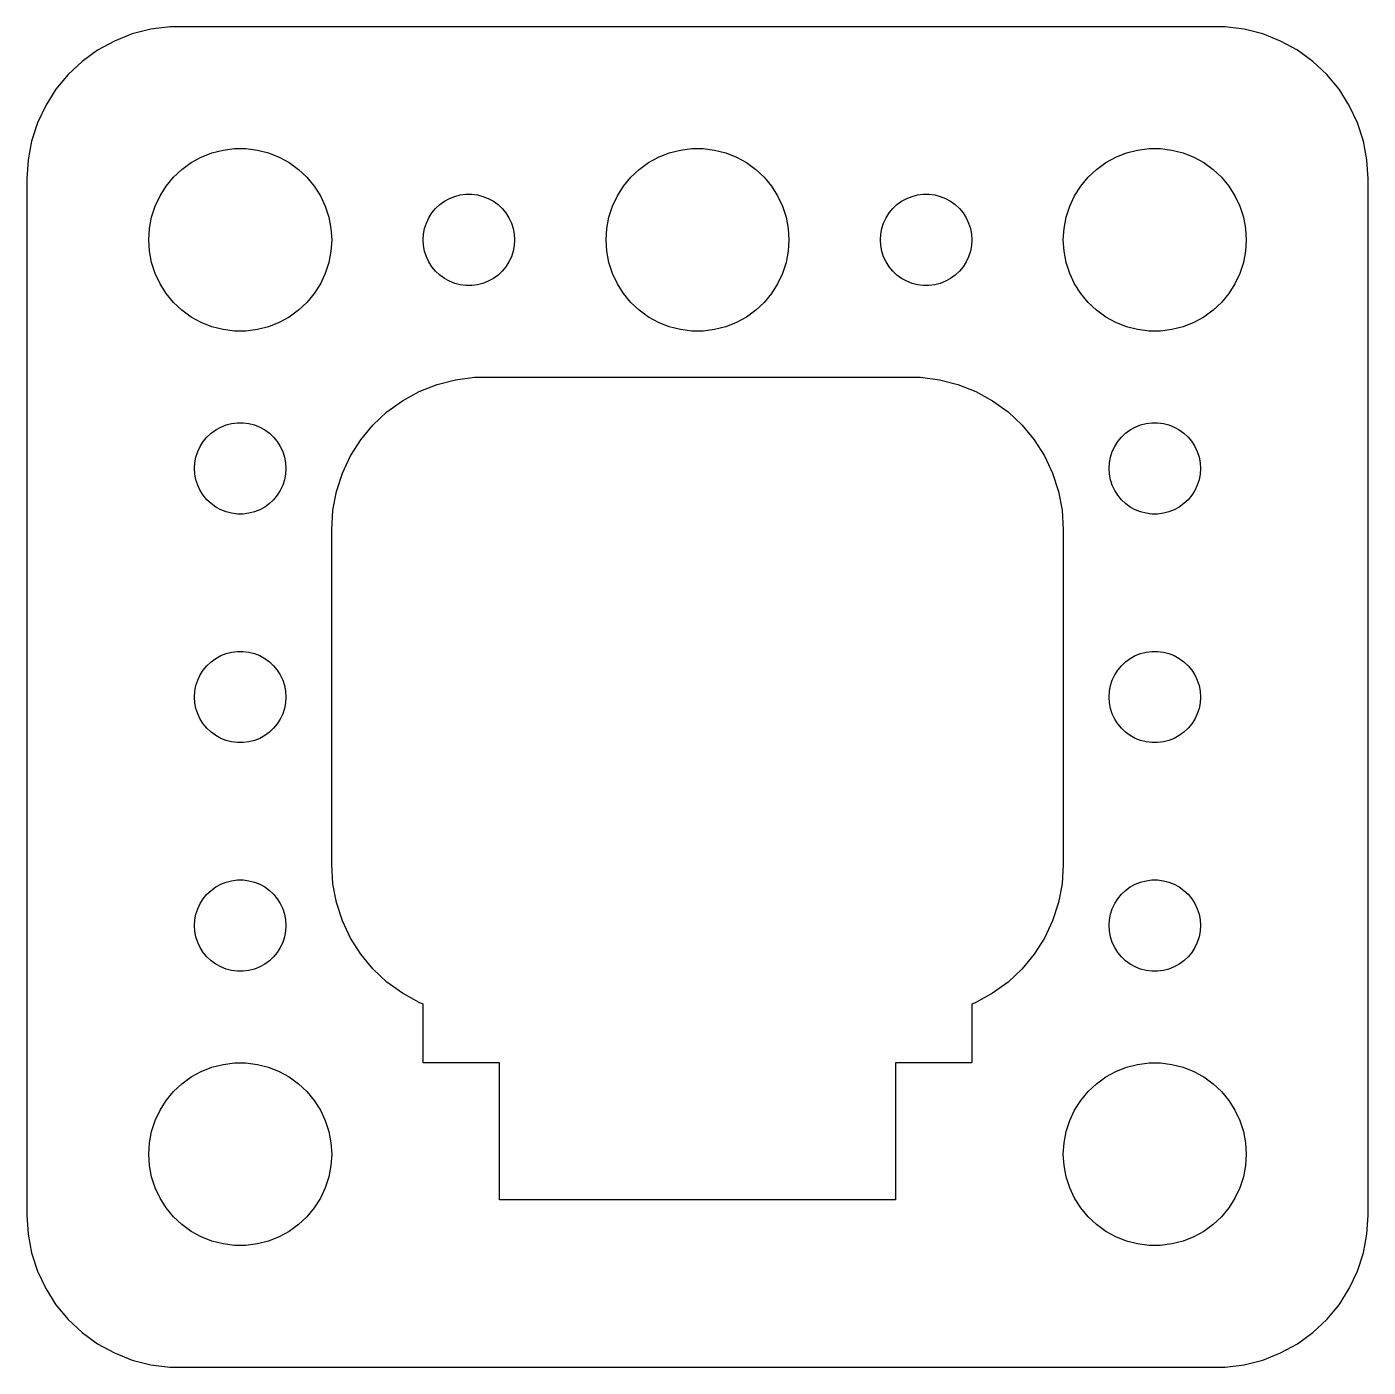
# Model space of a CAD drawing. Header units: metres. Extents: x -22 to 22, y 116 to 229.
# Drawn here: x -22 to 22, y 116.01 to 159.99 of the extents above; entities that cross this region are included whole.
import ezdxf

# ---------------------------------------------------------------- set-up
doc = ezdxf.new("R2010")
doc.units = ezdxf.units.M

msp = doc.modelspace()

# ---------------------------------------------------------------- linework, layer by layer
for p, q in [((-18.5451, 159.755), (-19.1289, 159.524)), ((-17.9369, 159.911), (-18.5451, 159.755)), ((-17.3139, 159.99), (-17.9369, 159.911)), ((17.3139, 159.99), (-17.3139, 159.99)), ((17.9369, 159.911), (17.3139, 159.99)), ((18.5451, 159.755), (17.9369, 159.911)), ((19.1289, 159.524), (18.5451, 159.755)), ((-19.1289, 159.524), (-19.6791, 159.222)), ((19.6791, 159.222), (19.1289, 159.524)), ((-20.1871, 158.853), (-20.6448, 158.423)), ((-19.6791, 159.222), (-20.1871, 158.853)), ((20.1871, 158.853), (19.6791, 159.222)), ((20.6448, 158.423), (20.1871, 158.853)), ((-20.6448, 158.423), (-21.0451, 157.939)), ((21.0451, 157.939), (20.6448, 158.423)), ((-21.0451, 157.939), (-21.3815, 157.409)), ((21.3815, 157.409), (21.0451, 157.939)), ((-21.3815, 157.409), (-21.6489, 156.841)), ((21.6489, 156.841), (21.3815, 157.409)), ((-21.6489, 156.841), (-21.8429, 156.243)), ((21.8429, 156.243), (21.6489, 156.841)), ((-21.8429, 156.243), (-21.9606, 155.627)), ((21.9606, 155.627), (21.8429, 156.243)), ((-16.2773, 155.714), (-15.927, 155.853)), ((-15.927, 155.853), (-15.5621, 155.947)), ((-15.5621, 155.947), (-15.1884, 155.994)), ((-15.1884, 155.994), (-14.8116, 155.994)), ((-14.8116, 155.994), (-14.4379, 155.947)), ((-14.4379, 155.947), (-14.0729, 155.853)), ((-14.0729, 155.853), (-13.7227, 155.714)), ((-1.27733, 155.714), (-0.92705, 155.853)), ((-0.92705, 155.853), (-0.56213, 155.947)), ((-0.56213, 155.947), (-0.18837, 155.994)), ((-0.18837, 155.994), (0.18837, 155.994)), ((0.18837, 155.994), (0.56213, 155.947)), ((0.56213, 155.947), (0.92705, 155.853)), ((0.92705, 155.853), (1.27733, 155.714)), ((13.7227, 155.714), (14.0729, 155.853)), ((14.0729, 155.853), (14.4379, 155.947)), ((14.4379, 155.947), (14.8116, 155.994)), ((14.8116, 155.994), (15.1884, 155.994)), ((15.1884, 155.994), (15.5621, 155.947)), ((15.5621, 155.947), (15.927, 155.853)), ((15.927, 155.853), (16.2773, 155.714)), ((-21.9606, 155.627), (-22, 155)), ((-16.9123, 155.312), (-16.6075, 155.533)), ((-16.6075, 155.533), (-16.2773, 155.714)), ((-13.7227, 155.714), (-13.3925, 155.533)), ((-13.3925, 155.533), (-13.0877, 155.312)), ((-1.91226, 155.312), (-1.60747, 155.533)), ((-1.60747, 155.533), (-1.27733, 155.714)), ((1.27733, 155.714), (1.60747, 155.533)), ((1.60747, 155.533), (1.91226, 155.312)), ((13.0877, 155.312), (13.3925, 155.533)), ((13.3925, 155.533), (13.7227, 155.714)), ((16.2773, 155.714), (16.6075, 155.533)), ((16.6075, 155.533), (16.9123, 155.312)), ((22, 155), (21.9606, 155.627)), ((-22, 155), (-22, 121)), ((-17.427, 154.763), (-17.1869, 155.054)), ((-17.1869, 155.054), (-16.9123, 155.312)), ((-13.0877, 155.312), (-12.8131, 155.054)), ((-12.8131, 155.054), (-12.5729, 154.763)), ((-2.42705, 154.763), (-2.1869, 155.054)), ((-2.1869, 155.054), (-1.91226, 155.312)), ((1.91226, 155.312), (2.1869, 155.054)), ((2.1869, 155.054), (2.42705, 154.763)), ((12.5729, 154.763), (12.8131, 155.054)), ((12.8131, 155.054), (13.0877, 155.312)), ((16.9123, 155.312), (17.1869, 155.054)), ((17.1869, 155.054), (17.427, 154.763)), ((22, 121), (22, 155)), ((-17.7893, 154.104), (-17.6289, 154.445)), ((-17.6289, 154.445), (-17.427, 154.763)), ((-12.5729, 154.763), (-12.3711, 154.445)), ((-12.3711, 154.445), (-12.2107, 154.104)), ((-7.96352, 154.427), (-7.78107, 154.473)), ((-7.78107, 154.473), (-7.59418, 154.497)), ((-7.59418, 154.497), (-7.40581, 154.497)), ((-7.40581, 154.497), (-7.21892, 154.473)), ((-7.21892, 154.473), (-7.03647, 154.427)), ((-2.78932, 154.104), (-2.62891, 154.445)), ((-2.62891, 154.445), (-2.42705, 154.763)), ((2.42705, 154.763), (2.62891, 154.445)), ((2.62891, 154.445), (2.78932, 154.104)), ((7.03647, 154.427), (7.21892, 154.473)), ((7.21892, 154.473), (7.40581, 154.497)), ((7.40581, 154.497), (7.59418, 154.497)), ((7.59418, 154.497), (7.78107, 154.473)), ((7.78107, 154.473), (7.96352, 154.427)), ((12.2107, 154.104), (12.3711, 154.445)), ((12.3711, 154.445), (12.5729, 154.763)), ((17.427, 154.763), (17.6289, 154.445)), ((17.6289, 154.445), (17.7893, 154.104)), ((-17.9057, 153.746), (-17.7893, 154.104)), ((-12.2107, 154.104), (-12.0942, 153.746)), ((-8.71352, 153.882), (-8.59344, 154.027)), ((-8.59344, 154.027), (-8.45613, 154.156)), ((-8.45613, 154.156), (-8.30373, 154.266)), ((-8.30373, 154.266), (-8.13866, 154.357)), ((-8.13866, 154.357), (-7.96352, 154.427)), ((-7.03647, 154.427), (-6.86133, 154.357)), ((-6.86133, 154.357), (-6.69626, 154.266)), ((-6.69626, 154.266), (-6.54385, 154.156)), ((-6.54385, 154.156), (-6.40654, 154.027)), ((-6.40654, 154.027), (-6.28647, 153.882)), ((-2.90575, 153.746), (-2.78932, 154.104)), ((2.78932, 154.104), (2.90575, 153.746)), ((6.28647, 153.882), (6.40654, 154.027)), ((6.40654, 154.027), (6.54385, 154.156)), ((6.54385, 154.156), (6.69626, 154.266)), ((6.69626, 154.266), (6.86133, 154.357)), ((6.86133, 154.357), (7.03647, 154.427)), ((7.96352, 154.427), (8.13866, 154.357)), ((8.13866, 154.357), (8.30373, 154.266)), ((8.30373, 154.266), (8.45613, 154.156)), ((8.45613, 154.156), (8.59344, 154.027)), ((8.59344, 154.027), (8.71352, 153.882)), ((12.0942, 153.746), (12.2107, 154.104)), ((17.7893, 154.104), (17.9057, 153.746)), ((-17.9763, 153.376), (-17.9057, 153.746)), ((-12.0942, 153.746), (-12.0237, 153.376)), ((-8.89465, 153.552), (-8.81445, 153.723)), ((-8.81445, 153.723), (-8.71352, 153.882)), ((-6.28647, 153.882), (-6.18553, 153.723)), ((-6.18553, 153.723), (-6.10533, 153.552)), ((-2.97633, 153.376), (-2.90575, 153.746)), ((2.90575, 153.746), (2.97633, 153.376)), ((6.10533, 153.552), (6.18553, 153.723)), ((6.18553, 153.723), (6.28647, 153.882)), ((8.71352, 153.882), (8.81445, 153.723)), ((8.81445, 153.723), (8.89465, 153.552)), ((12.0237, 153.376), (12.0942, 153.746)), ((17.9057, 153.746), (17.9763, 153.376)), ((-18, 153), (-17.9763, 153.376)), ((-12.0237, 153.376), (-12, 153)), ((-9, 153), (-8.98816, 153.188)), ((-8.98816, 153.188), (-8.95287, 153.373)), ((-8.95287, 153.373), (-8.89465, 153.552)), ((-6.10533, 153.552), (-6.04712, 153.373)), ((-6.04712, 153.373), (-6.01183, 153.188)), ((-6.01183, 153.188), (-6, 153)), ((-3, 153), (-2.97633, 153.376)), ((2.97633, 153.376), (3, 153)), ((6, 153), (6.01183, 153.188)), ((6.01183, 153.188), (6.04712, 153.373)), ((6.04712, 153.373), (6.10533, 153.552)), ((8.89465, 153.552), (8.95287, 153.373)), ((8.95287, 153.373), (8.98816, 153.188)), ((8.98816, 153.188), (9, 153)), ((12, 153), (12.0237, 153.376)), ((17.9763, 153.376), (18, 153)), ((-17.9763, 152.624), (-18, 153)), ((-12, 153), (-12.0237, 152.624)), ((-8.98816, 152.812), (-9, 153)), ((-8.95287, 152.627), (-8.98816, 152.812)), ((-6.01183, 152.812), (-6.04712, 152.627)), ((-6, 153), (-6.01183, 152.812)), ((-2.97633, 152.624), (-3, 153)), ((3, 153), (2.97633, 152.624)), ((6.01183, 152.812), (6, 153)), ((6.04712, 152.627), (6.01183, 152.812)), ((8.98816, 152.812), (8.95287, 152.627)), ((9, 153), (8.98816, 152.812)), ((12.0237, 152.624), (12, 153)), ((18, 153), (17.9763, 152.624)), ((-17.9057, 152.254), (-17.9763, 152.624)), ((-17.7893, 151.896), (-17.9057, 152.254)), ((-12.0942, 152.254), (-12.2107, 151.896)), ((-12.0237, 152.624), (-12.0942, 152.254)), ((-8.89465, 152.448), (-8.95287, 152.627)), ((-8.81445, 152.277), (-8.89465, 152.448)), ((-8.71352, 152.118), (-8.81445, 152.277)), ((-6.18553, 152.277), (-6.28647, 152.118)), ((-6.10533, 152.448), (-6.18553, 152.277)), ((-6.04712, 152.627), (-6.10533, 152.448)), ((-2.90575, 152.254), (-2.97633, 152.624)), ((-2.78932, 151.896), (-2.90575, 152.254)), ((2.90575, 152.254), (2.78932, 151.896)), ((2.97633, 152.624), (2.90575, 152.254)), ((6.10533, 152.448), (6.04712, 152.627)), ((6.18553, 152.277), (6.10533, 152.448)), ((6.28647, 152.118), (6.18553, 152.277)), ((8.81445, 152.277), (8.71352, 152.118)), ((8.89465, 152.448), (8.81445, 152.277)), ((8.95287, 152.627), (8.89465, 152.448)), ((12.0942, 152.254), (12.0237, 152.624)), ((12.2107, 151.896), (12.0942, 152.254)), ((17.9057, 152.254), (17.7893, 151.896)), ((17.9763, 152.624), (17.9057, 152.254)), ((-17.6289, 151.555), (-17.7893, 151.896)), ((-12.2107, 151.896), (-12.3711, 151.555)), ((-8.59344, 151.973), (-8.71352, 152.118)), ((-8.45613, 151.844), (-8.59344, 151.973)), ((-8.30373, 151.734), (-8.45613, 151.844)), ((-6.54385, 151.844), (-6.69626, 151.734)), ((-6.40654, 151.973), (-6.54385, 151.844)), ((-6.28647, 152.118), (-6.40654, 151.973)), ((-2.62891, 151.555), (-2.78932, 151.896)), ((2.78932, 151.896), (2.62891, 151.555)), ((6.40654, 151.973), (6.28647, 152.118)), ((6.54385, 151.844), (6.40654, 151.973)), ((6.69626, 151.734), (6.54385, 151.844)), ((8.45613, 151.844), (8.30373, 151.734)), ((8.59344, 151.973), (8.45613, 151.844)), ((8.71352, 152.118), (8.59344, 151.973)), ((12.3711, 151.555), (12.2107, 151.896)), ((17.7893, 151.896), (17.6289, 151.555)), ((-17.427, 151.237), (-17.6289, 151.555)), ((-12.3711, 151.555), (-12.5729, 151.237)), ((-8.13866, 151.643), (-8.30373, 151.734)), ((-7.96352, 151.573), (-8.13866, 151.643)), ((-7.78107, 151.527), (-7.96352, 151.573)), ((-7.59418, 151.503), (-7.78107, 151.527)), ((-7.40581, 151.503), (-7.59418, 151.503)), ((-7.21892, 151.527), (-7.40581, 151.503)), ((-7.03647, 151.573), (-7.21892, 151.527)), ((-6.86133, 151.643), (-7.03647, 151.573)), ((-6.69626, 151.734), (-6.86133, 151.643)), ((-2.42705, 151.237), (-2.62891, 151.555)), ((2.62891, 151.555), (2.42705, 151.237)), ((6.86133, 151.643), (6.69626, 151.734)), ((7.03647, 151.573), (6.86133, 151.643)), ((7.21892, 151.527), (7.03647, 151.573)), ((7.40581, 151.503), (7.21892, 151.527)), ((7.59418, 151.503), (7.40581, 151.503)), ((7.78107, 151.527), (7.59418, 151.503)), ((7.96352, 151.573), (7.78107, 151.527)), ((8.13866, 151.643), (7.96352, 151.573)), ((8.30373, 151.734), (8.13866, 151.643)), ((12.5729, 151.237), (12.3711, 151.555)), ((17.6289, 151.555), (17.427, 151.237)), ((-17.1869, 150.946), (-17.427, 151.237)), ((-16.9123, 150.688), (-17.1869, 150.946)), ((-12.8131, 150.946), (-13.0877, 150.688)), ((-12.5729, 151.237), (-12.8131, 150.946)), ((-2.1869, 150.946), (-2.42705, 151.237)), ((-1.91226, 150.688), (-2.1869, 150.946)), ((2.1869, 150.946), (1.91226, 150.688)), ((2.42705, 151.237), (2.1869, 150.946)), ((12.8131, 150.946), (12.5729, 151.237)), ((13.0877, 150.688), (12.8131, 150.946)), ((17.1869, 150.946), (16.9123, 150.688)), ((17.427, 151.237), (17.1869, 150.946)), ((-16.6075, 150.467), (-16.9123, 150.688)), ((-13.0877, 150.688), (-13.3925, 150.467)), ((-1.60747, 150.467), (-1.91226, 150.688)), ((1.91226, 150.688), (1.60747, 150.467)), ((13.3925, 150.467), (13.0877, 150.688)), ((16.9123, 150.688), (16.6075, 150.467)), ((-16.2773, 150.286), (-16.6075, 150.467)), ((-15.927, 150.147), (-16.2773, 150.286)), ((-15.5621, 150.053), (-15.927, 150.147)), ((-15.1884, 150.006), (-15.5621, 150.053)), ((-14.4379, 150.053), (-14.8116, 150.006)), ((-14.0729, 150.147), (-14.4379, 150.053)), ((-13.7227, 150.286), (-14.0729, 150.147)), ((-13.3925, 150.467), (-13.7227, 150.286)), ((-1.27733, 150.286), (-1.60747, 150.467)), ((-0.92705, 150.147), (-1.27733, 150.286)), ((-0.56213, 150.053), (-0.92705, 150.147)), ((-0.18837, 150.006), (-0.56213, 150.053)), ((0.56213, 150.053), (0.18837, 150.006)), ((0.92705, 150.147), (0.56213, 150.053)), ((1.27733, 150.286), (0.92705, 150.147)), ((1.60747, 150.467), (1.27733, 150.286)), ((13.7227, 150.286), (13.3925, 150.467)), ((14.0729, 150.147), (13.7227, 150.286)), ((14.4379, 150.053), (14.0729, 150.147)), ((14.8116, 150.006), (14.4379, 150.053)), ((15.5621, 150.053), (15.1884, 150.006)), ((15.927, 150.147), (15.5621, 150.053)), ((16.2773, 150.286), (15.927, 150.147)), ((16.6075, 150.467), (16.2773, 150.286)), ((-14.8116, 150.006), (-15.1884, 150.006)), ((0.18837, 150.006), (-0.18837, 150.006)), ((15.1884, 150.006), (14.8116, 150.006)), ((-8.54507, 148.255), (-7.9369, 148.411)), ((-7.9369, 148.411), (-7.31395, 148.49)), ((-7.31395, 148.49), (7.31395, 148.49)), ((7.31395, 148.49), (7.9369, 148.411)), ((7.9369, 148.411), (8.54507, 148.255)), ((-9.67912, 147.722), (-9.12889, 148.024)), ((-9.12889, 148.024), (-8.54507, 148.255)), ((8.54507, 148.255), (9.12889, 148.024)), ((9.12889, 148.024), (9.67912, 147.722)), ((-10.1871, 147.353), (-9.67912, 147.722)), ((9.67912, 147.722), (10.1871, 147.353)), ((-15.4635, 146.927), (-15.2811, 146.973)), ((-15.2811, 146.973), (-15.0942, 146.997)), ((-15.0942, 146.997), (-14.9058, 146.997)), ((-14.9058, 146.997), (-14.7189, 146.973)), ((-14.7189, 146.973), (-14.5365, 146.927)), ((-10.6448, 146.923), (-10.1871, 147.353)), ((10.1871, 147.353), (10.6448, 146.923)), ((14.5365, 146.927), (14.7189, 146.973)), ((14.7189, 146.973), (14.9058, 146.997)), ((14.9058, 146.997), (15.0942, 146.997)), ((15.0942, 146.997), (15.2811, 146.973)), ((15.2811, 146.973), (15.4635, 146.927)), ((-16.2135, 146.382), (-16.0934, 146.527)), ((-16.0934, 146.527), (-15.9561, 146.656)), ((-15.9561, 146.656), (-15.8037, 146.766)), ((-15.8037, 146.766), (-15.6387, 146.857)), ((-15.6387, 146.857), (-15.4635, 146.927)), ((-14.5365, 146.927), (-14.3613, 146.857)), ((-14.3613, 146.857), (-14.1963, 146.766)), ((-14.1963, 146.766), (-14.0439, 146.656)), ((-14.0439, 146.656), (-13.9065, 146.527)), ((-13.9065, 146.527), (-13.7865, 146.382)), ((-11.0451, 146.439), (-10.6448, 146.923)), ((10.6448, 146.923), (11.0451, 146.439)), ((13.7865, 146.382), (13.9065, 146.527)), ((13.9065, 146.527), (14.0439, 146.656)), ((14.0439, 146.656), (14.1963, 146.766)), ((14.1963, 146.766), (14.3613, 146.857)), ((14.3613, 146.857), (14.5365, 146.927)), ((15.4635, 146.927), (15.6387, 146.857)), ((15.6387, 146.857), (15.8037, 146.766)), ((15.8037, 146.766), (15.9561, 146.656)), ((15.9561, 146.656), (16.0934, 146.527)), ((16.0934, 146.527), (16.2135, 146.382)), ((-16.3947, 146.052), (-16.3145, 146.223)), ((-16.3145, 146.223), (-16.2135, 146.382)), ((-13.7865, 146.382), (-13.6855, 146.223)), ((-13.6855, 146.223), (-13.6053, 146.052)), ((-11.3815, 145.909), (-11.0451, 146.439)), ((11.0451, 146.439), (11.3815, 145.909)), ((13.6053, 146.052), (13.6855, 146.223)), ((13.6855, 146.223), (13.7865, 146.382)), ((16.2135, 146.382), (16.3145, 146.223)), ((16.3145, 146.223), (16.3947, 146.052)), ((-16.5, 145.5), (-16.4882, 145.688)), ((-16.4882, 145.688), (-16.4529, 145.873)), ((-16.4529, 145.873), (-16.3947, 146.052)), ((-13.6053, 146.052), (-13.5471, 145.873)), ((-13.5471, 145.873), (-13.5118, 145.688)), ((-13.5118, 145.688), (-13.5, 145.5)), ((-11.6489, 145.341), (-11.3815, 145.909)), ((11.3815, 145.909), (11.6489, 145.341)), ((13.5, 145.5), (13.5118, 145.688)), ((13.5118, 145.688), (13.5471, 145.873)), ((13.5471, 145.873), (13.6053, 146.052)), ((16.3947, 146.052), (16.4529, 145.873)), ((16.4529, 145.873), (16.4882, 145.688)), ((16.4882, 145.688), (16.5, 145.5)), ((-16.4882, 145.312), (-16.5, 145.5)), ((-16.4529, 145.127), (-16.4882, 145.312)), ((-13.5118, 145.312), (-13.5471, 145.127)), ((-13.5, 145.5), (-13.5118, 145.312)), ((-11.8429, 144.743), (-11.6489, 145.341)), ((11.6489, 145.341), (11.8429, 144.743)), ((13.5118, 145.312), (13.5, 145.5)), ((13.5471, 145.127), (13.5118, 145.312)), ((16.4882, 145.312), (16.4529, 145.127)), ((16.5, 145.5), (16.4882, 145.312)), ((-16.3947, 144.948), (-16.4529, 145.127)), ((-16.3145, 144.777), (-16.3947, 144.948)), ((-16.2135, 144.618), (-16.3145, 144.777)), ((-13.6855, 144.777), (-13.7865, 144.618)), ((-13.6053, 144.948), (-13.6855, 144.777)), ((-13.5471, 145.127), (-13.6053, 144.948)), ((13.6053, 144.948), (13.5471, 145.127)), ((13.6855, 144.777), (13.6053, 144.948)), ((13.7865, 144.618), (13.6855, 144.777)), ((16.3145, 144.777), (16.2135, 144.618)), ((16.3947, 144.948), (16.3145, 144.777)), ((16.4529, 145.127), (16.3947, 144.948)), ((-16.0934, 144.473), (-16.2135, 144.618)), ((-15.9561, 144.344), (-16.0934, 144.473)), ((-15.8037, 144.234), (-15.9561, 144.344)), ((-14.0439, 144.344), (-14.1963, 144.234)), ((-13.9065, 144.473), (-14.0439, 144.344)), ((-13.7865, 144.618), (-13.9065, 144.473)), ((-11.9606, 144.127), (-11.8429, 144.743)), ((11.8429, 144.743), (11.9606, 144.127)), ((13.9065, 144.473), (13.7865, 144.618)), ((14.0439, 144.344), (13.9065, 144.473)), ((14.1963, 144.234), (14.0439, 144.344)), ((15.9561, 144.344), (15.8037, 144.234)), ((16.0934, 144.473), (15.9561, 144.344)), ((16.2135, 144.618), (16.0934, 144.473)), ((-15.6387, 144.143), (-15.8037, 144.234)), ((-15.4635, 144.073), (-15.6387, 144.143)), ((-15.2811, 144.027), (-15.4635, 144.073)), ((-15.0942, 144.003), (-15.2811, 144.027)), ((-14.9058, 144.003), (-15.0942, 144.003)), ((-14.7189, 144.027), (-14.9058, 144.003)), ((-14.5365, 144.073), (-14.7189, 144.027)), ((-14.3613, 144.143), (-14.5365, 144.073)), ((-14.1963, 144.234), (-14.3613, 144.143)), ((-12, 143.5), (-11.9606, 144.127)), ((11.9606, 144.127), (12, 143.5)), ((14.3613, 144.143), (14.1963, 144.234)), ((14.5365, 144.073), (14.3613, 144.143)), ((14.7189, 144.027), (14.5365, 144.073)), ((14.9058, 144.003), (14.7189, 144.027)), ((15.0942, 144.003), (14.9058, 144.003)), ((15.2811, 144.027), (15.0942, 144.003)), ((15.4635, 144.073), (15.2811, 144.027)), ((15.6387, 144.143), (15.4635, 144.073)), ((15.8037, 144.234), (15.6387, 144.143)), ((-12, 132.5), (-12, 143.5)), ((12, 143.5), (12, 132.5)), ((-15.2811, 139.473), (-15.0942, 139.497)), ((-15.0942, 139.497), (-14.9058, 139.497)), ((-14.9058, 139.497), (-14.7189, 139.473)), ((14.7189, 139.473), (14.9058, 139.497)), ((14.9058, 139.497), (15.0942, 139.497)), ((15.0942, 139.497), (15.2811, 139.473)), ((-16.0934, 139.027), (-15.9561, 139.156)), ((-15.9561, 139.156), (-15.8037, 139.266)), ((-15.8037, 139.266), (-15.6387, 139.357)), ((-15.6387, 139.357), (-15.4635, 139.427)), ((-15.4635, 139.427), (-15.2811, 139.473)), ((-14.7189, 139.473), (-14.5365, 139.427)), ((-14.5365, 139.427), (-14.3613, 139.357)), ((-14.3613, 139.357), (-14.1963, 139.266)), ((-14.1963, 139.266), (-14.0439, 139.156)), ((-14.0439, 139.156), (-13.9065, 139.027)), ((13.9065, 139.027), (14.0439, 139.156)), ((14.0439, 139.156), (14.1963, 139.266)), ((14.1963, 139.266), (14.3613, 139.357)), ((14.3613, 139.357), (14.5365, 139.427)), ((14.5365, 139.427), (14.7189, 139.473)), ((15.2811, 139.473), (15.4635, 139.427)), ((15.4635, 139.427), (15.6387, 139.357)), ((15.6387, 139.357), (15.8037, 139.266)), ((15.8037, 139.266), (15.9561, 139.156)), ((15.9561, 139.156), (16.0934, 139.027)), ((-16.3947, 138.552), (-16.3145, 138.723)), ((-16.3145, 138.723), (-16.2135, 138.882)), ((-16.2135, 138.882), (-16.0934, 139.027)), ((-13.9065, 139.027), (-13.7865, 138.882)), ((-13.7865, 138.882), (-13.6855, 138.723)), ((-13.6855, 138.723), (-13.6053, 138.552)), ((13.6053, 138.552), (13.6855, 138.723)), ((13.6855, 138.723), (13.7865, 138.882)), ((13.7865, 138.882), (13.9065, 139.027)), ((16.0934, 139.027), (16.2135, 138.882)), ((16.2135, 138.882), (16.3145, 138.723)), ((16.3145, 138.723), (16.3947, 138.552)), ((-16.5, 138), (-16.4882, 138.188)), ((-16.4882, 138.188), (-16.4529, 138.373)), ((-16.4529, 138.373), (-16.3947, 138.552)), ((-13.6053, 138.552), (-13.5471, 138.373)), ((-13.5471, 138.373), (-13.5118, 138.188)), ((-13.5118, 138.188), (-13.5, 138)), ((13.5, 138), (13.5118, 138.188)), ((13.5118, 138.188), (13.5471, 138.373)), ((13.5471, 138.373), (13.6053, 138.552)), ((16.3947, 138.552), (16.4529, 138.373)), ((16.4529, 138.373), (16.4882, 138.188)), ((16.4882, 138.188), (16.5, 138)), ((-16.4882, 137.812), (-16.5, 138)), ((-16.4529, 137.627), (-16.4882, 137.812)), ((-13.5118, 137.812), (-13.5471, 137.627)), ((-13.5, 138), (-13.5118, 137.812)), ((13.5118, 137.812), (13.5, 138)), ((13.5471, 137.627), (13.5118, 137.812)), ((16.4882, 137.812), (16.4529, 137.627)), ((16.5, 138), (16.4882, 137.812)), ((-16.3947, 137.448), (-16.4529, 137.627)), ((-16.3145, 137.277), (-16.3947, 137.448)), ((-13.6053, 137.448), (-13.6855, 137.277)), ((-13.5471, 137.627), (-13.6053, 137.448)), ((13.6053, 137.448), (13.5471, 137.627)), ((13.6855, 137.277), (13.6053, 137.448)), ((16.3947, 137.448), (16.3145, 137.277)), ((16.4529, 137.627), (16.3947, 137.448)), ((-16.2135, 137.118), (-16.3145, 137.277)), ((-16.0934, 136.973), (-16.2135, 137.118)), ((-15.9561, 136.844), (-16.0934, 136.973)), ((-15.8037, 136.734), (-15.9561, 136.844)), ((-14.0439, 136.844), (-14.1963, 136.734)), ((-13.9065, 136.973), (-14.0439, 136.844)), ((-13.7865, 137.118), (-13.9065, 136.973)), ((-13.6855, 137.277), (-13.7865, 137.118)), ((13.7865, 137.118), (13.6855, 137.277)), ((13.9065, 136.973), (13.7865, 137.118)), ((14.0439, 136.844), (13.9065, 136.973)), ((14.1963, 136.734), (14.0439, 136.844)), ((15.9561, 136.844), (15.8037, 136.734)), ((16.0934, 136.973), (15.9561, 136.844)), ((16.2135, 137.118), (16.0934, 136.973)), ((16.3145, 137.277), (16.2135, 137.118)), ((-15.6387, 136.643), (-15.8037, 136.734)), ((-15.4635, 136.573), (-15.6387, 136.643)), ((-15.2811, 136.527), (-15.4635, 136.573)), ((-15.0942, 136.503), (-15.2811, 136.527)), ((-14.9058, 136.503), (-15.0942, 136.503)), ((-14.7189, 136.527), (-14.9058, 136.503)), ((-14.5365, 136.573), (-14.7189, 136.527)), ((-14.3613, 136.643), (-14.5365, 136.573)), ((-14.1963, 136.734), (-14.3613, 136.643)), ((14.3613, 136.643), (14.1963, 136.734)), ((14.5365, 136.573), (14.3613, 136.643)), ((14.7189, 136.527), (14.5365, 136.573)), ((14.9058, 136.503), (14.7189, 136.527)), ((15.0942, 136.503), (14.9058, 136.503)), ((15.2811, 136.527), (15.0942, 136.503)), ((15.4635, 136.573), (15.2811, 136.527)), ((15.6387, 136.643), (15.4635, 136.573)), ((15.8037, 136.734), (15.6387, 136.643)), ((-11.9606, 131.873), (-12, 132.5)), ((12, 132.5), (11.9606, 131.873)), ((-16.0934, 131.527), (-15.9561, 131.656)), ((-15.9561, 131.656), (-15.8037, 131.766)), ((-15.8037, 131.766), (-15.6387, 131.857)), ((-15.6387, 131.857), (-15.4635, 131.927)), ((-15.4635, 131.927), (-15.2811, 131.973)), ((-15.2811, 131.973), (-15.0942, 131.997)), ((-15.0942, 131.997), (-14.9058, 131.997)), ((-14.9058, 131.997), (-14.7189, 131.973)), ((-14.7189, 131.973), (-14.5365, 131.927)), ((-14.5365, 131.927), (-14.3613, 131.857)), ((-14.3613, 131.857), (-14.1963, 131.766)), ((-14.1963, 131.766), (-14.0439, 131.656)), ((-14.0439, 131.656), (-13.9065, 131.527)), ((-11.8429, 131.257), (-11.9606, 131.873)), ((11.9606, 131.873), (11.8429, 131.257)), ((13.9065, 131.527), (14.0439, 131.656)), ((14.0439, 131.656), (14.1963, 131.766)), ((14.1963, 131.766), (14.3613, 131.857)), ((14.3613, 131.857), (14.5365, 131.927)), ((14.5365, 131.927), (14.7189, 131.973)), ((14.7189, 131.973), (14.9058, 131.997)), ((14.9058, 131.997), (15.0942, 131.997)), ((15.0942, 131.997), (15.2811, 131.973)), ((15.2811, 131.973), (15.4635, 131.927)), ((15.4635, 131.927), (15.6387, 131.857)), ((15.6387, 131.857), (15.8037, 131.766)), ((15.8037, 131.766), (15.9561, 131.656)), ((15.9561, 131.656), (16.0934, 131.527)), ((-16.3947, 131.052), (-16.3145, 131.223)), ((-16.3145, 131.223), (-16.2135, 131.382)), ((-16.2135, 131.382), (-16.0934, 131.527)), ((-13.9065, 131.527), (-13.7865, 131.382)), ((-13.7865, 131.382), (-13.6855, 131.223)), ((-13.6855, 131.223), (-13.6053, 131.052)), ((-11.6489, 130.659), (-11.8429, 131.257)), ((11.8429, 131.257), (11.6489, 130.659)), ((13.6053, 131.052), (13.6855, 131.223)), ((13.6855, 131.223), (13.7865, 131.382)), ((13.7865, 131.382), (13.9065, 131.527)), ((16.0934, 131.527), (16.2135, 131.382)), ((16.2135, 131.382), (16.3145, 131.223)), ((16.3145, 131.223), (16.3947, 131.052)), ((-16.5, 130.5), (-16.4882, 130.688)), ((-16.4882, 130.688), (-16.4529, 130.873)), ((-16.4529, 130.873), (-16.3947, 131.052)), ((-13.6053, 131.052), (-13.5471, 130.873)), ((-13.5471, 130.873), (-13.5118, 130.688)), ((-13.5118, 130.688), (-13.5, 130.5)), ((13.5, 130.5), (13.5118, 130.688)), ((13.5118, 130.688), (13.5471, 130.873)), ((13.5471, 130.873), (13.6053, 131.052)), ((16.3947, 131.052), (16.4529, 130.873)), ((16.4529, 130.873), (16.4882, 130.688)), ((16.4882, 130.688), (16.5, 130.5)), ((-16.4882, 130.312), (-16.5, 130.5)), ((-16.4529, 130.127), (-16.4882, 130.312)), ((-13.5118, 130.312), (-13.5471, 130.127)), ((-13.5, 130.5), (-13.5118, 130.312)), ((-11.3815, 130.091), (-11.6489, 130.659)), ((11.6489, 130.659), (11.3815, 130.091)), ((13.5118, 130.312), (13.5, 130.5)), ((13.5471, 130.127), (13.5118, 130.312)), ((16.4882, 130.312), (16.4529, 130.127)), ((16.5, 130.5), (16.4882, 130.312)), ((-16.3947, 129.948), (-16.4529, 130.127)), ((-16.3145, 129.777), (-16.3947, 129.948)), ((-13.6053, 129.948), (-13.6855, 129.777)), ((-13.5471, 130.127), (-13.6053, 129.948)), ((-11.0451, 129.561), (-11.3815, 130.091)), ((11.3815, 130.091), (11.0451, 129.561)), ((13.6053, 129.948), (13.5471, 130.127)), ((13.6855, 129.777), (13.6053, 129.948)), ((16.3947, 129.948), (16.3145, 129.777)), ((16.4529, 130.127), (16.3947, 129.948)), ((-16.2135, 129.618), (-16.3145, 129.777)), ((-16.0934, 129.473), (-16.2135, 129.618)), ((-15.9561, 129.344), (-16.0934, 129.473)), ((-13.9065, 129.473), (-14.0439, 129.344)), ((-13.7865, 129.618), (-13.9065, 129.473)), ((-13.6855, 129.777), (-13.7865, 129.618)), ((-10.6448, 129.077), (-11.0451, 129.561)), ((11.0451, 129.561), (10.6448, 129.077)), ((13.7865, 129.618), (13.6855, 129.777)), ((13.9065, 129.473), (13.7865, 129.618)), ((14.0439, 129.344), (13.9065, 129.473)), ((16.0934, 129.473), (15.9561, 129.344)), ((16.2135, 129.618), (16.0934, 129.473)), ((16.3145, 129.777), (16.2135, 129.618)), ((-15.8037, 129.234), (-15.9561, 129.344)), ((-15.6387, 129.143), (-15.8037, 129.234)), ((-15.4635, 129.073), (-15.6387, 129.143)), ((-15.2811, 129.027), (-15.4635, 129.073)), ((-15.0942, 129.003), (-15.2811, 129.027)), ((-14.9058, 129.003), (-15.0942, 129.003)), ((-14.7189, 129.027), (-14.9058, 129.003)), ((-14.5365, 129.073), (-14.7189, 129.027)), ((-14.3613, 129.143), (-14.5365, 129.073)), ((-14.1963, 129.234), (-14.3613, 129.143)), ((-14.0439, 129.344), (-14.1963, 129.234)), ((-10.1871, 128.647), (-10.6448, 129.077)), ((10.6448, 129.077), (10.1871, 128.647)), ((14.1963, 129.234), (14.0439, 129.344)), ((14.3613, 129.143), (14.1963, 129.234)), ((14.5365, 129.073), (14.3613, 129.143)), ((14.7189, 129.027), (14.5365, 129.073)), ((14.9058, 129.003), (14.7189, 129.027)), ((15.0942, 129.003), (14.9058, 129.003)), ((15.2811, 129.027), (15.0942, 129.003)), ((15.4635, 129.073), (15.2811, 129.027)), ((15.6387, 129.143), (15.4635, 129.073)), ((15.8037, 129.234), (15.6387, 129.143)), ((15.9561, 129.344), (15.8037, 129.234)), ((-9.67912, 128.278), (-10.1871, 128.647)), ((10.1871, 128.647), (9.67912, 128.278)), ((-9.12889, 127.976), (-9.67912, 128.278)), ((9.67912, 128.278), (9.12889, 127.976)), ((-9, 127.925), (-9.12889, 127.976)), ((-9, 126), (-9, 127.925)), ((9.12889, 127.976), (9, 127.925)), ((9, 127.925), (9, 126)), ((-16.2773, 125.714), (-15.927, 125.853)), ((-15.927, 125.853), (-15.5621, 125.947)), ((-15.5621, 125.947), (-15.1884, 125.994)), ((-15.1884, 125.994), (-14.8116, 125.994)), ((-14.8116, 125.994), (-14.4379, 125.947)), ((-14.4379, 125.947), (-14.0729, 125.853)), ((-14.0729, 125.853), (-13.7227, 125.714)), ((-6.5, 126), (-9, 126)), ((-6.5, 121.5), (-6.5, 126)), ((9, 126), (6.5, 126)), ((6.5, 126), (6.5, 121.5)), ((13.7227, 125.714), (14.0729, 125.853)), ((14.0729, 125.853), (14.4379, 125.947)), ((14.4379, 125.947), (14.8116, 125.994)), ((14.8116, 125.994), (15.1884, 125.994)), ((15.1884, 125.994), (15.5621, 125.947)), ((15.5621, 125.947), (15.927, 125.853)), ((15.927, 125.853), (16.2773, 125.714)), ((-16.9123, 125.312), (-16.6075, 125.533)), ((-16.6075, 125.533), (-16.2773, 125.714)), ((-13.7227, 125.714), (-13.3925, 125.533)), ((-13.3925, 125.533), (-13.0877, 125.312)), ((13.0877, 125.312), (13.3925, 125.533)), ((13.3925, 125.533), (13.7227, 125.714)), ((16.2773, 125.714), (16.6075, 125.533)), ((16.6075, 125.533), (16.9123, 125.312)), ((-17.427, 124.763), (-17.1869, 125.054)), ((-17.1869, 125.054), (-16.9123, 125.312)), ((-13.0877, 125.312), (-12.8131, 125.054)), ((-12.8131, 125.054), (-12.5729, 124.763)), ((12.5729, 124.763), (12.8131, 125.054)), ((12.8131, 125.054), (13.0877, 125.312)), ((16.9123, 125.312), (17.1869, 125.054)), ((17.1869, 125.054), (17.427, 124.763)), ((-17.6289, 124.445), (-17.427, 124.763)), ((-12.5729, 124.763), (-12.3711, 124.445)), ((12.3711, 124.445), (12.5729, 124.763)), ((17.427, 124.763), (17.6289, 124.445)), ((-17.9057, 123.746), (-17.7893, 124.104)), ((-17.7893, 124.104), (-17.6289, 124.445)), ((-12.3711, 124.445), (-12.2107, 124.104)), ((-12.2107, 124.104), (-12.0942, 123.746)), ((12.0942, 123.746), (12.2107, 124.104)), ((12.2107, 124.104), (12.3711, 124.445)), ((17.6289, 124.445), (17.7893, 124.104)), ((17.7893, 124.104), (17.9057, 123.746)), ((-17.9763, 123.376), (-17.9057, 123.746)), ((-12.0942, 123.746), (-12.0237, 123.376)), ((12.0237, 123.376), (12.0942, 123.746)), ((17.9057, 123.746), (17.9763, 123.376)), ((-18, 123), (-17.9763, 123.376)), ((-12.0237, 123.376), (-12, 123)), ((12, 123), (12.0237, 123.376)), ((17.9763, 123.376), (18, 123)), ((-17.9763, 122.624), (-18, 123)), ((-12, 123), (-12.0237, 122.624)), ((12.0237, 122.624), (12, 123)), ((18, 123), (17.9763, 122.624)), ((-17.9057, 122.254), (-17.9763, 122.624)), ((-12.0237, 122.624), (-12.0942, 122.254)), ((12.0942, 122.254), (12.0237, 122.624)), ((17.9763, 122.624), (17.9057, 122.254)), ((-17.7893, 121.896), (-17.9057, 122.254)), ((-17.6289, 121.555), (-17.7893, 121.896)), ((-12.2107, 121.896), (-12.3711, 121.555)), ((-12.0942, 122.254), (-12.2107, 121.896)), ((12.2107, 121.896), (12.0942, 122.254)), ((12.3711, 121.555), (12.2107, 121.896)), ((17.7893, 121.896), (17.6289, 121.555)), ((17.9057, 122.254), (17.7893, 121.896)), ((-17.427, 121.237), (-17.6289, 121.555)), ((-12.3711, 121.555), (-12.5729, 121.237)), ((6.5, 121.5), (-6.5, 121.5)), ((12.5729, 121.237), (12.3711, 121.555)), ((17.6289, 121.555), (17.427, 121.237)), ((-22, 121), (-21.9606, 120.373)), ((-17.1869, 120.946), (-17.427, 121.237)), ((-12.5729, 121.237), (-12.8131, 120.946)), ((12.8131, 120.946), (12.5729, 121.237)), ((17.427, 121.237), (17.1869, 120.946)), ((21.9606, 120.373), (22, 121)), ((-16.9123, 120.688), (-17.1869, 120.946)), ((-16.6075, 120.467), (-16.9123, 120.688)), ((-13.0877, 120.688), (-13.3925, 120.467)), ((-12.8131, 120.946), (-13.0877, 120.688)), ((13.0877, 120.688), (12.8131, 120.946)), ((13.3925, 120.467), (13.0877, 120.688)), ((16.9123, 120.688), (16.6075, 120.467)), ((17.1869, 120.946), (16.9123, 120.688)), ((-21.9606, 120.373), (-21.8429, 119.757)), ((-16.2773, 120.286), (-16.6075, 120.467)), ((-15.927, 120.147), (-16.2773, 120.286)), ((-15.5621, 120.053), (-15.927, 120.147)), ((-14.0729, 120.147), (-14.4379, 120.053)), ((-13.7227, 120.286), (-14.0729, 120.147)), ((-13.3925, 120.467), (-13.7227, 120.286)), ((13.7227, 120.286), (13.3925, 120.467)), ((14.0729, 120.147), (13.7227, 120.286)), ((14.4379, 120.053), (14.0729, 120.147)), ((15.927, 120.147), (15.5621, 120.053)), ((16.2773, 120.286), (15.927, 120.147)), ((16.6075, 120.467), (16.2773, 120.286)), ((21.8429, 119.757), (21.9606, 120.373)), ((-21.8429, 119.757), (-21.6489, 119.159)), ((-15.1884, 120.006), (-15.5621, 120.053)), ((-14.8116, 120.006), (-15.1884, 120.006)), ((-14.4379, 120.053), (-14.8116, 120.006)), ((14.8116, 120.006), (14.4379, 120.053)), ((15.1884, 120.006), (14.8116, 120.006)), ((15.5621, 120.053), (15.1884, 120.006)), ((21.6489, 119.159), (21.8429, 119.757)), ((-21.6489, 119.159), (-21.3815, 118.591)), ((21.3815, 118.591), (21.6489, 119.159)), ((-21.3815, 118.591), (-21.0451, 118.061)), ((21.0451, 118.061), (21.3815, 118.591)), ((-21.0451, 118.061), (-20.6448, 117.577)), ((20.6448, 117.577), (21.0451, 118.061)), ((-20.6448, 117.577), (-20.1871, 117.147)), ((20.1871, 117.147), (20.6448, 117.577)), ((-20.1871, 117.147), (-19.6791, 116.778)), ((19.6791, 116.778), (20.1871, 117.147)), ((-19.6791, 116.778), (-19.1289, 116.476)), ((19.1289, 116.476), (19.6791, 116.778)), ((-19.1289, 116.476), (-18.5451, 116.245)), ((-18.5451, 116.245), (-17.9369, 116.089)), ((17.9369, 116.089), (18.5451, 116.245)), ((18.5451, 116.245), (19.1289, 116.476)), ((-17.9369, 116.089), (-17.3139, 116.01)), ((-17.3139, 116.01), (17.3139, 116.01)), ((17.3139, 116.01), (17.9369, 116.089))]:
    msp.add_line(p, q)

doc.saveas('drawing.dxf')
